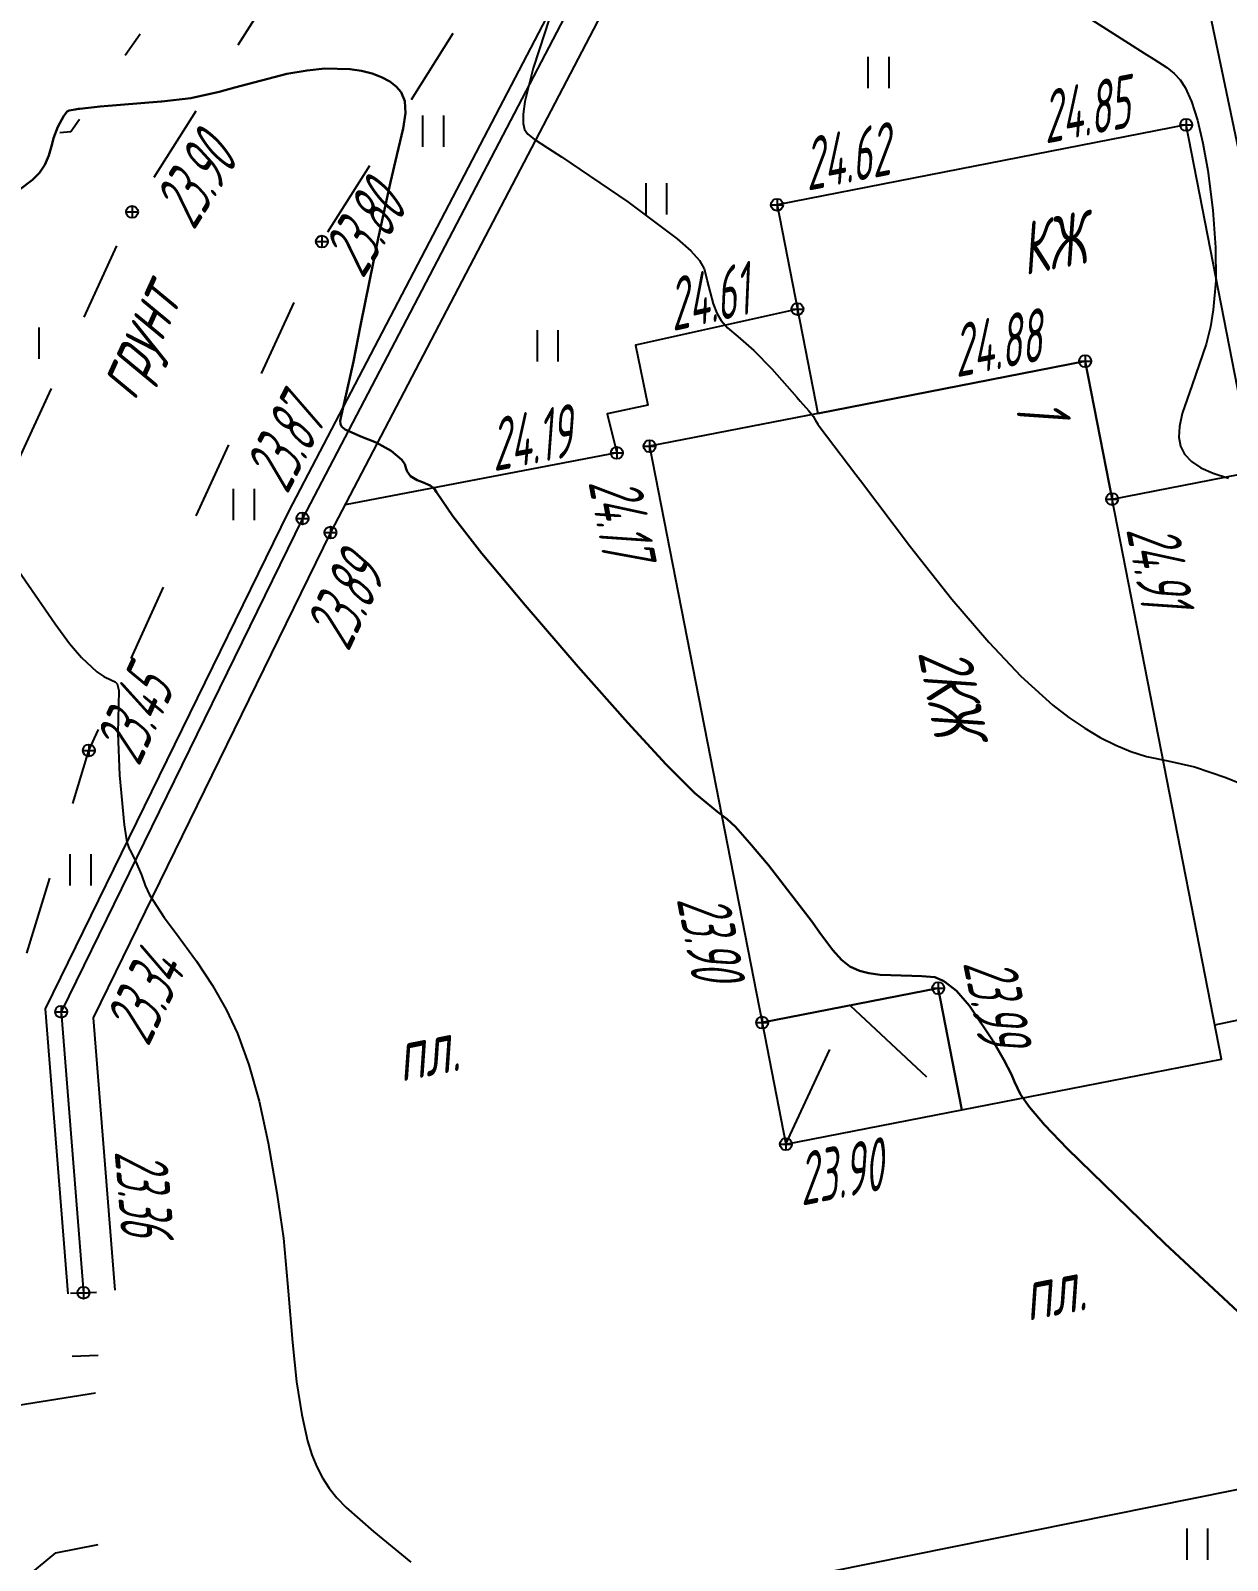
# Model space of a CAD drawing. Extents: x 1233805 to 1234355, y 654698 to 655114.
# Drawn here: x 1234226.26 to 1234249.19, y 654898.95 to 654928.25 of the extents above; entities that cross this region are included whole.
import ezdxf

# ---------------------------------------------------------------- set-up
doc = ezdxf.new("R2010")
doc.units = 0
for name, pattern in [('ИИDash_05_15', [2, 0.5, -1.5]), ('ИИDash_15_15', [3, 1.5, -1.5]), ('ИИDash_20_10', [3, 2, -1])]:
    doc.linetypes.add(name, pattern=pattern)
for name, color, linetype, lineweight in [('ИИ_ГОРИЗОНТАЛИ_ОСН', 32, 'Continuous', 25), ('ИИ_ГОРИЗОНТАЛИ_УТОЛЩ', 32, 'Continuous', 30), ('ИИ_ДОРОГИ_АД', 7, 'Continuous', 25), ('ИИ_ОГРАДЫ', 7, 'Continuous', 25), ('ИИ_ОТМЕТКИ', 7, 'Continuous', 25), ('ИИ_СООРУЖЕНИЕ', 7, 'Continuous', 25), ('ИИ_СТРОЕНИЕ', 7, 'Continuous', 25), ('ИИ_УГОДЬЯ', 7, 'Continuous', 25)]:
    doc.layers.add(name, color=color, linetype=linetype, lineweight=lineweight)
doc.styles.add('VNIPISIMPLEXCUR', font='simplex.shx', dxfattribs={"width": 0.8, "oblique": 15})
doc.styles.add('ГОСТ 2.304 КУРСИВ', font='cs_gost2304.shx', dxfattribs={"oblique": 15})
doc.linetypes.add('ИИ052801П', pattern='A,2,[39,3dservice.shx,S=0.8,R=0,X=0,Y=0],2', length=4)
doc.linetypes.add('ИИ054741_6', pattern='A,2,-0.5,[35,3dservice.shx,S=1,R=0,X=0,Y=0],-0.5,2', length=5)

# ---------------------------------------------------------------- blocks, each defined once
blk = doc.blocks.new('ИИ05401')
at = {"color": 0, "linetype": 'Continuous', "lineweight": 25}
for points in [[(-0.4, 1.2), (-0.4, 0)], [(0.4, 1.2), (0.4, 0)]]:
    blk.add_lwpolyline(points, dxfattribs=at)
blk = doc.blocks.new('PICKET')
at = {"color": 0, "linetype": 'Continuous', "lineweight": 25}
for p, q in [((-0.23, 0), (0.23, 0)), ((0, 0.23), (0, -0.23))]:
    blk.add_line(p, q, dxfattribs=at)
blk.add_circle((0, 0), 0.23, dxfattribs=at)
at = {"color": 0, "linetype": 'Continuous', "style": 'VNIPISIMPLEXCUR', "oblique": 15, "width": 0.8}
blk.add_attdef('OTMETKA', (1.25, 0.3), '', height=2, dxfattribs=at)
at = {"color": 8, "linetype": 'Continuous', "style": 'VNIPISIMPLEXCUR', "oblique": 15, "width": 0.8, "flags": 1}
blk.add_attdef('NOMER', (1.25, -2.7), '', height=2, dxfattribs=at)

msp = doc.modelspace()

# ---------------------------------------------------------------- linework, layer by layer
at = {"layer": 'ИИ_ГОРИЗОНТАЛИ_ОСН', "flags": 128}
for points, elevation in [([(1234236.35, 654928.956), (1234236.111, 654928.215), (1234235.89, 654927.534), (1234235.73, 654926.894), (1234235.695, 654926.65), (1234235.693, 654926.468), (1234235.719, 654926.357), (1234235.784, 654926.268), (1234235.905, 654926.171), (1234236.16, 654926.006), (1234236.43, 654925.834), (1234237.702, 654924.97), (1234238.646, 654924.264), (1234238.906, 654924.034), (1234239.074, 654923.846), (1234239.165, 654923.685), (1234239.212, 654923.492), (1234239.219, 654923.451), (1234239.334, 654923.018), (1234239.408, 654922.839), (1234239.49, 654922.695), (1234239.609, 654922.554), (1234239.805, 654922.388), (1234240.112, 654922.126), (1234240.456, 654921.773), (1234240.937, 654921.229), (1234241.004, 654921.153), (1234241.167, 654920.967), (1234241.25, 654920.866), (1234241.29, 654920.795), (1234241.339, 654920.71), (1234241.366, 654920.675), (1234242.068, 654919.748), (1234242.156, 654919.631), (1234243.116, 654918.362), (1234243.91, 654917.362), (1234244.616, 654916.533), (1234245.227, 654915.885), (1234245.844, 654915.328), (1234246.149, 654915.092), (1234246.452, 654914.886), (1234246.75, 654914.709), (1234247.046, 654914.561), (1234247.339, 654914.442), (1234247.636, 654914.349), (1234248.044, 654914.261), (1234248.555, 654914.145), (1234249.154, 654913.941), (1234249.912, 654913.635)], 24.5), ([(1234246.451, 654928.543), (1234247.294, 654928.01), (1234247.589, 654927.819), (1234247.778, 654927.701), (1234248.023, 654927.543), (1234248.168, 654927.431), (1234248.282, 654927.31), (1234248.378, 654927.163), (1234248.5, 654926.891), (1234248.612, 654926.535), (1234248.715, 654926.094), (1234248.809, 654925.568), (1234248.907, 654924.808), (1234248.959, 654924.096), (1234248.962, 654923.458), (1234248.916, 654922.904), (1234248.859, 654922.579), (1234248.777, 654922.246), (1234248.511, 654921.463), (1234248.321, 654920.914), (1234248.265, 654920.667), (1234248.254, 654920.465), (1234248.288, 654920.29), (1234248.367, 654920.137), (1234248.497, 654919.999), (1234248.679, 654919.878), (1234248.916, 654919.771), (1234249.209, 654919.677)], 25), ([(1234225.967, 654918), (1234226.729, 654916.887), (1234227.008, 654916.513), (1234227.235, 654916.24), (1234227.528, 654915.965), (1234227.664, 654915.876), (1234227.808, 654915.81), (1234227.883, 654915.775), (1234227.921, 654915.738), (1234227.95, 654915.613), (1234227.944, 654915.331), (1234227.93, 654914.794), (1234227.966, 654913.986), (1234228.053, 654913.038), (1234228.102, 654912.706), (1234228.153, 654912.566), (1234228.159, 654912.558), (1234228.223, 654912.435), (1234228.261, 654912.357), (1234228.278, 654912.326), (1234228.379, 654912.091), (1234228.389, 654912.059), (1234228.454, 654911.877), (1234228.541, 654911.696), (1234228.819, 654911.263), (1234229.034, 654910.977), (1234229.44, 654910.428), (1234229.747, 654909.962), (1234230.009, 654909.5), (1234230.224, 654909.04), (1234230.442, 654908.442), (1234230.639, 654907.742), (1234230.813, 654906.948), (1234230.98, 654905.989), (1234231.107, 654905.119), (1234231.184, 654904.251), (1234231.195, 654904.105), (1234231.274, 654903.124), (1234231.356, 654902.369), (1234231.454, 654901.737), (1234231.566, 654901.235), (1234231.648, 654900.972), (1234231.743, 654900.738), (1234231.853, 654900.526), (1234231.981, 654900.329), (1234232.127, 654900.147), (1234232.303, 654899.963), (1234232.829, 654899.501), (1234233.542, 654898.913)], 23.5)]:
    msp.add_lwpolyline(points, dxfattribs=dict(at, elevation=elevation))
at = {"layer": 'ИИ_ГОРИЗОНТАЛИ_УТОЛЩ', "elevation": 24, "flags": 128}
msp.add_lwpolyline([(1234226.033, 654925.193), (1234226.297, 654925.389), (1234226.432, 654925.527), (1234226.536, 654925.682), (1234226.612, 654925.855), (1234226.675, 654926.082), (1234226.702, 654926.188), (1234226.783, 654926.408), (1234226.9, 654926.616), (1234226.906, 654926.624), (1234226.918, 654926.643), (1234226.96, 654926.702), (1234226.998, 654926.721), (1234227.113, 654926.74), (1234227.176, 654926.749), (1234227.201, 654926.753), (1234227.592, 654926.798), (1234228.761, 654926.894), (1234228.776, 654926.895), (1234229.327, 654926.955), (1234229.875, 654927.079), (1234230.175, 654927.163), (1234231.169, 654927.42), (1234231.556, 654927.489), (1234231.896, 654927.524), (1234232.376, 654927.514), (1234232.598, 654927.48), (1234232.803, 654927.429), (1234232.985, 654927.361), (1234233.141, 654927.277), (1234233.266, 654927.18), (1234233.358, 654927.073), (1234233.432, 654926.896), (1234233.444, 654926.672), (1234233.4, 654926.375), (1234233.278, 654925.865), (1234233.152, 654925.348), (1234232.915, 654924.265), (1234232.582, 654922.603), (1234232.445, 654921.914), (1234232.215, 654920.889), (1234232.207, 654920.865), (1234232.189, 654920.778), (1234232.194, 654920.714), (1234232.225, 654920.658), (1234232.284, 654920.609), (1234232.587, 654920.477), (1234232.883, 654920.358), (1234233.165, 654920.199), (1234233.372, 654920.027), (1234233.426, 654919.948), (1234233.456, 654919.859), (1234233.472, 654919.806), (1234233.54, 654919.716), (1234233.664, 654919.64), (1234233.765, 654919.599), (1234233.913, 654919.536), (1234233.993, 654919.479), (1234234.038, 654919.409), (1234234.346, 654918.949), (1234234.906, 654918.234), (1234235.732, 654917.245), (1234236.748, 654916.065), (1234237.701, 654914.989), (1234238.436, 654914.19), (1234238.985, 654913.645), (1234239.418, 654913.289), (1234239.602, 654913.145), (1234239.761, 654912.996), (1234240.034, 654912.695), (1234240.393, 654912.263), (1234241.229, 654911.177), (1234241.378, 654910.971), (1234241.626, 654910.637), (1234241.791, 654910.452), (1234241.954, 654910.324), (1234242.137, 654910.24), (1234242.314, 654910.195), (1234242.534, 654910.165), (1234243.142, 654910.143), (1234243.333, 654910.141), (1234243.583, 654910.118), (1234243.731, 654910.054), (1234243.752, 654910.04), (1234243.772, 654910.028), (1234243.997, 654909.855), (1234244.245, 654909.568), (1234244.698, 654908.894), (1234244.906, 654908.538), (1234245.051, 654908.252), (1234245.11, 654908.113), (1234245.223, 654907.872), (1234245.393, 654907.629), (1234245.684, 654907.293), (1234246.123, 654906.834), (1234247.989, 654905.02), (1234250.324, 654902.841)], dxfattribs=at)
at = {"layer": 'ИИ_ДОРОГИ_АД', "linetype": 'ИИDash_15_15', "flags": 128}
for points in [[(1234210.896, 655099.704), (1234210.914, 655099.587), (1234211.857, 655094.925), (1234213.032, 655090.734), (1234213.995, 655085.146), (1234214.529, 655083.278), (1234215.019, 655081.231), (1234215.575, 655078.401), (1234215.746, 655074.018), (1234215.291, 655071.001), (1234215.518, 655068.326), (1234215.715, 655066.593), (1234216.768, 655063.058), (1234217.122, 655058.566), (1234217.856, 655053.637), (1234218.648, 655049.2), (1234219.221, 655044.033), (1234220.37, 655033.539), (1234221.423, 655024.842), (1234221.737, 655022.44), (1234222.046, 655020.301), (1234222.825, 655016.357), (1234223.484, 655012.932), (1234224.068, 655010.46), (1234224.8, 655007.415), (1234225.332, 655004.791), (1234226.407, 654999.78), (1234228.29, 654992.298), (1234229.926, 654984.305), (1234232.213, 654977.348), (1234233.445, 654974.512), (1234234.765, 654970.949), (1234236.389, 654965.414), (1234240.278, 654954.562), (1234240.617, 654952.626), (1234240.706, 654951.123), (1234241.016, 654948.936), (1234240.989, 654948.091), (1234240.491, 654944.51), (1234239.422, 654941.883), (1234237.311, 654938.846), (1234232.181, 654931.059), (1234228.203, 654924.776), (1234225.401, 654918.658), (1234222.581, 654911.855), (1234220.955, 654905.826), (1234220.712, 654902.905), (1234220.863, 654901.437)], [(1234227.501, 654902.153), (1234224.602, 654901.685), (1234225.378, 654907.925), (1234227.377, 654914.463), (1234231.841, 654924.21), (1234238.254, 654934.402), (1234241.604, 654937.528), (1234244.319, 654938.33), (1234248.18, 654938.091), (1234251.947, 654936.636), (1234254.928, 654934.611), (1234262.621, 654928.458), (1234272.736, 654917.242), (1234283.81, 654906.203), (1234297.287, 654888.691), (1234305.246, 654869.004), (1234307.563, 654864.702), (1234310.214, 654860.095)], [(1234204.633, 654725.364), (1234205.33, 654727.179), (1234209.72, 654739.854), (1234214.061, 654751.783), (1234220.686, 654773.379), (1234222.108, 654788.456), (1234223.692, 654798.595), (1234223.781, 654800.56), (1234224.768, 654811.23), (1234226.095, 654823.988), (1234228.587, 654862.845), (1234228.532, 654864.461), (1234228.354, 654877.978), (1234226.599, 654889.68), (1234225.273, 654897.871), (1234226.746, 654899.093), (1234227.715, 654899.282)]]:
    msp.add_lwpolyline(points, dxfattribs=at)
at = {"layer": 'ИИ_ДОРОГИ_АД', "flags": 128}
for points in [[(1234240.948, 654922.916), (1234237.845, 654922.225), (1234238.086, 654921.075), (1234237.303, 654920.91), (1234237.491, 654920.161), (1234232.283, 654919.169)], [(1234248.944, 654909.204), (1234249.851, 654909.396), (1234251.607, 654900.754), (1234228.462, 654896.087)]]:
    msp.add_lwpolyline(points, dxfattribs=at)
at = {"layer": 'ИИ_ОГРАДЫ'}
for points in [[(1234247.084, 654937.013), (1234246.474, 654936.938), (1234240.731, 654934.792), (1234237.783, 654931.647), (1234231.201, 654919.042), (1234226.542, 654909.514), (1234226.974, 654904.051)], [(1234247.193, 654936.12), (1234246.69, 654936.058), (1234241.243, 654934.022), (1234238.524, 654931.121), (1234232.004, 654918.636), (1234227.459, 654909.339), (1234227.871, 654904.122)]]:
    msp.add_lwpolyline(points, dxfattribs=at)
at = {"layer": 'ИИ_ОГРАДЫ', "linetype": 'ИИ054741_6'}
msp.add_lwpolyline([(1234247.12, 654936.715), (1234246.546, 654936.645), (1234240.902, 654934.535), (1234238.03, 654931.472), (1234231.469, 654918.907), (1234226.847, 654909.456), (1234227.273, 654904.074)], dxfattribs=at)
at = {"layer": 'ИИ_ОГРАДЫ', "flags": 128}
for points in [[(1234227.023, 654904.065), (1234227.523, 654904.084)], [(1234227.056, 654902.86), (1234227.556, 654902.88)]]:
    msp.add_lwpolyline(points, dxfattribs=at)
at = {"layer": 'ИИ_СООРУЖЕНИЕ', "linetype": 'ИИ052801П', "flags": 128}
msp.add_lwpolyline([(1234242.19, 654929.79), (1234244.622, 654930.189), (1234248.399, 654930.717), (1234249.674, 654924.647), (1234252.715, 654923.431)], dxfattribs=at)
at = {"layer": 'ИИ_СТРОЕНИЕ'}
for points in [[(1234246.977, 654919.277), (1234249.693, 654919.807), (1234248.397, 654926.445), (1234240.558, 654924.914), (1234241.338, 654920.919), (1234246.461, 654921.919)], [(1234241.338, 654920.919), (1234238.118, 654920.29), (1234240.275, 654909.249), (1234243.647, 654909.908), (1234244.101, 654907.579), (1234249.072, 654908.549), (1234246.977, 654919.277), (1234246.461, 654921.919)], [(1234240.729, 654906.92), (1234244.101, 654907.579), (1234243.647, 654909.908), (1234240.275, 654909.249)]]:
    msp.add_lwpolyline(points, close=True, dxfattribs=at)
at = {"layer": 'ИИ_СТРОЕНИЕ', "linetype": 'ИИDash_20_10'}
msp.add_lwpolyline([(1234240.729, 654906.92), (1234241.961, 654909.578), (1234244.101, 654907.579)], dxfattribs=at)
at = {"layer": 'ИИ_УГОДЬЯ', "linetype": 'ИИDash_05_15', "flags": 128}
msp.add_lwpolyline([(1234225.957, 654932.834), (1234229.009, 654932.011), (1234230.157, 654930.705), (1234227.031, 654926.314), (1234224.657, 654926.037), (1234221.373, 654929.479), (1234221.073, 654931.788)], dxfattribs=at)

# ---------------------------------------------------------------- block references
at = {"layer": 'ИИ_ОТМЕТКИ'}
ref = msp.add_blockref('PICKET', (1234248.397, 654926.445, 24.854), dxfattribs=dict(at, xscale=0.5, yscale=0.5, zscale=0.5))
ref.add_attrib('OTMETKA', '24.85', (1234245.704, 654926.084, 24.854), dxfattribs={"layer": '0', "color": 0, "linetype": 'Continuous', "height": 1, "rotation": 11.05, "style": 'ГОСТ 2.304 КУРСИВ', "oblique": 15, "width": 0.65})
ref = msp.add_blockref('PICKET', (1234228.203, 654924.776, 23.903), dxfattribs=dict(at, xscale=0.5, yscale=0.5, zscale=0.5))
ref.add_attrib('OTMETKA', '23.90', (1234229.388, 654924.409, 23.903), dxfattribs={"layer": '0', "color": 0, "linetype": 'Continuous', "height": 1, "rotation": 57.6612, "style": 'ГОСТ 2.304 КУРСИВ', "oblique": 15, "width": 0.65})
ref = msp.add_blockref('PICKET', (1234240.558, 654924.914, 24.616), dxfattribs=dict(at, xscale=0.5, yscale=0.5, zscale=0.5))
ref.add_attrib('OTMETKA', '24.62', (1234241.143, 654925.181, 24.616), dxfattribs={"layer": '0', "color": 0, "linetype": 'Continuous', "height": 1, "rotation": 11.05, "style": 'ГОСТ 2.304 КУРСИВ', "oblique": 15, "width": 0.65})
ref = msp.add_blockref('PICKET', (1234231.841, 654924.21, 23.803), dxfattribs=dict(at, xscale=0.5, yscale=0.5, zscale=0.5))
ref.add_attrib('OTMETKA', '23.80', (1234232.625, 654923.481, 23.803), dxfattribs={"layer": '0', "color": 0, "linetype": 'Continuous', "height": 1, "rotation": 57.8199, "style": 'ГОСТ 2.304 КУРСИВ', "oblique": 15, "width": 0.65})
ref = msp.add_blockref('PICKET', (1234240.948, 654922.916, 24.605), dxfattribs=dict(at, xscale=0.5, yscale=0.5, zscale=0.5))
ref.add_attrib('OTMETKA', '24.61', (1234238.562, 654922.491, 24.605), dxfattribs={"layer": '0', "color": 0, "linetype": 'Continuous', "height": 1, "rotation": 12.5528, "style": 'ГОСТ 2.304 КУРСИВ', "oblique": 15, "width": 0.65})
ref = msp.add_blockref('PICKET', (1234246.461, 654921.919, 24.878), dxfattribs=dict(at, xscale=0.5, yscale=0.5, zscale=0.5))
ref.add_attrib('OTMETKA', '24.88', (1234243.998, 654921.607, 24.878), dxfattribs={"layer": '0', "color": 0, "linetype": 'Continuous', "height": 1, "rotation": 11.05, "style": 'ГОСТ 2.304 КУРСИВ', "oblique": 15, "width": 0.65})
ref = msp.add_blockref('PICKET', (1234231.469, 654918.907, 23.871), dxfattribs=dict(at, xscale=0.5, yscale=0.5, zscale=0.5))
ref.add_attrib('OTMETKA', '23.87', (1234231.178, 654919.352, 23.871), dxfattribs={"layer": '0', "color": 0, "linetype": 'Continuous', "height": 1, "rotation": 62.4261, "style": 'ГОСТ 2.304 КУРСИВ', "oblique": 15, "width": 0.65})
ref = msp.add_blockref('PICKET', (1234237.491, 654920.161, 24.191), dxfattribs=dict(at, xscale=0.5, yscale=0.5, zscale=0.5))
ref.add_attrib('OTMETKA', '24.19', (1234235.137, 654919.807, 24.191), dxfattribs={"layer": '0', "color": 0, "linetype": 'Continuous', "height": 1, "rotation": 10.7834, "style": 'ГОСТ 2.304 КУРСИВ', "oblique": 15, "width": 0.65})
ref = msp.add_blockref('PICKET', (1234238.118, 654920.29, 24.167), dxfattribs=dict(at, xscale=0.5, yscale=0.5, zscale=0.5))
ref.add_attrib('OTMETKA', '24.17', (1234236.941, 654919.598, 24.167), dxfattribs={"layer": '0', "color": 0, "linetype": 'Continuous', "height": 1, "rotation": 281.05, "style": 'ГОСТ 2.304 КУРСИВ', "oblique": 15, "width": 0.65})
ref = msp.add_blockref('PICKET', (1234246.977, 654919.277, 24.906), dxfattribs=dict(at, xscale=0.5, yscale=0.5, zscale=0.5))
ref.add_attrib('OTMETKA', '24.91', (1234247.244, 654918.692, 24.906), dxfattribs={"layer": '0', "color": 0, "linetype": 'Continuous', "height": 1, "rotation": 281.05, "style": 'ГОСТ 2.304 КУРСИВ', "oblique": 15, "width": 0.65})
ref = msp.add_blockref('PICKET', (1234232.004, 654918.636, 23.89), dxfattribs=dict(at, xscale=0.5, yscale=0.5, zscale=0.5))
ref.add_attrib('OTMETKA', '23.89', (1234232.348, 654916.337, 23.89), dxfattribs={"layer": '0', "color": 0, "linetype": 'Continuous', "height": 1, "rotation": 63.9425, "style": 'ГОСТ 2.304 КУРСИВ', "oblique": 15, "width": 0.65})
ref = msp.add_blockref('PICKET', (1234227.377, 654914.463, 23.448), dxfattribs=dict(at, xscale=0.5, yscale=0.5, zscale=0.5))
ref.add_attrib('OTMETKA', '23.45', (1234228.337, 654914.139, 23.448), dxfattribs={"layer": '0', "color": 0, "linetype": 'Continuous', "height": 1, "rotation": 65.3944, "style": 'ГОСТ 2.304 КУРСИВ', "oblique": 15, "width": 0.65})
ref = msp.add_blockref('PICKET', (1234240.275, 654909.249, 23.896), dxfattribs=dict(at, xscale=0.5, yscale=0.5, zscale=0.5))
ref.add_attrib('OTMETKA', '23.90', (1234238.633, 654911.611, 23.896), dxfattribs={"layer": '0', "color": 0, "linetype": 'Continuous', "height": 1, "rotation": 281.05, "style": 'ГОСТ 2.304 КУРСИВ', "oblique": 15, "width": 0.65})
ref = msp.add_blockref('PICKET', (1234226.847, 654909.456, 23.338), dxfattribs=dict(at, xscale=0.5, yscale=0.5, zscale=0.5))
ref.add_attrib('OTMETKA', '23.34', (1234228.514, 654908.771, 23.338), dxfattribs={"layer": '0', "color": 0, "linetype": 'Continuous', "height": 1, "rotation": 63.9425, "style": 'ГОСТ 2.304 КУРСИВ', "oblique": 15, "width": 0.65})
ref = msp.add_blockref('PICKET', (1234243.647, 654909.908, 23.99), dxfattribs=dict(at, xscale=0.5, yscale=0.5, zscale=0.5))
ref.add_attrib('OTMETKA', '23.99', (1234244.12, 654910.39, 23.99), dxfattribs={"layer": '0', "color": 0, "linetype": 'Continuous', "height": 1, "rotation": 281.05, "style": 'ГОСТ 2.304 КУРСИВ', "oblique": 15, "width": 0.65})
ref = msp.add_blockref('PICKET', (1234240.729, 654906.92, 23.902), dxfattribs=dict(at, xscale=0.5, yscale=0.5, zscale=0.5))
ref.add_attrib('OTMETKA', '23.90', (1234241.031, 654905.74, 23.902), dxfattribs={"layer": '0', "color": 0, "linetype": 'Continuous', "height": 1, "rotation": 11.05, "style": 'ГОСТ 2.304 КУРСИВ', "oblique": 15, "width": 0.65})
ref = msp.add_blockref('PICKET', (1234227.273, 654904.074, 23.359), dxfattribs=dict(at, xscale=0.5, yscale=0.5, zscale=0.5))
ref.add_attrib('OTMETKA', '23.36', (1234227.869, 654906.781, 23.359), dxfattribs={"layer": '0', "color": 0, "linetype": 'Continuous', "height": 1, "rotation": 274.5197, "style": 'ГОСТ 2.304 КУРСИВ', "oblique": 15, "width": 0.65})
at = {"layer": 'ИИ_УГОДЬЯ', "xscale": 0.5, "yscale": 0.5, "zscale": 0.5}
for p in [(1234242.499, 654927.147), (1234233.969, 654926.027), (1234238.244, 654924.73), (1234226.221, 654921.963), (1234236.161, 654921.912), (1234230.342, 654918.874), (1234227.211, 654911.876), (1234248.606, 654898.957)]:
    msp.add_blockref('ИИ05401', p, dxfattribs=at)

# ---------------------------------------------------------------- texts
at = {"layer": 'ИИ_ДОРОГИ_АД', "style": 'ГОСТ 2.304 КУРСИВ', "oblique": 15, "width": 0.8}
for s, rotation, p in [('грунт', 65.3944, (1234228.262, 654921.143)), ('пл.', 11.05, (1234233.358, 654908.114)), ('пл.', 11.05, (1234245.361, 654903.53))]:
    msp.add_text(s, height=1, rotation=rotation, dxfattribs=at).set_placement(p)
at = {"layer": 'ИИ_СТРОЕНИЕ', "style": 'ГОСТ 2.304 КУРСИВ', "oblique": 15, "width": 0.8}
for s, rotation, p in [('КЖ', 11.05, (1234245.304, 654923.563)), ('1', 281.05, (1234245.114, 654921.094)), ('2КЖ', 281.05, (1234243.255, 654916.34))]:
    msp.add_text(s, height=1, rotation=rotation, dxfattribs=at).set_placement(p)

doc.saveas('drawing.dxf')
